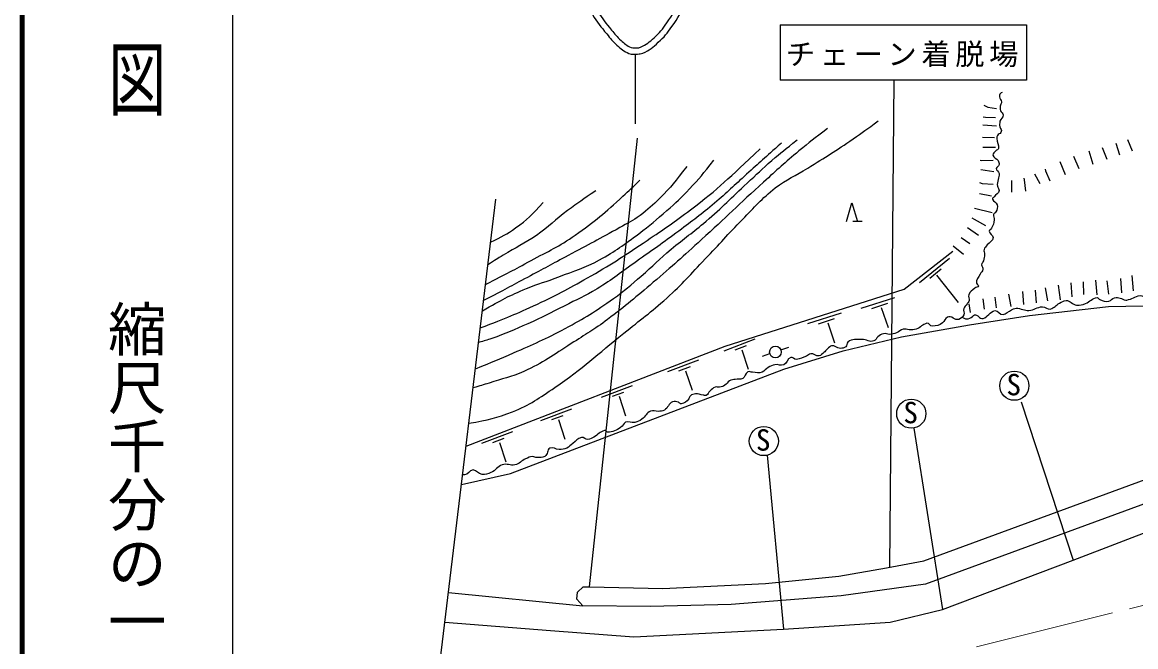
# Model space of a CAD drawing. Units: millimetres at full size, sheet at 1:1000; details may follow other scales. Extents: x 40000 to 680000, y 20000 to 380000.
# Drawn here: x 40000 to 135342, y 261302 to 314763 of the extents above; entities that cross this region are included whole.
import ezdxf
from ezdxf.enums import TextEntityAlignment as Align

# ---------------------------------------------------------------- set-up
doc = ezdxf.new("R2010")
doc.units = ezdxf.units.MM
doc.header["$LTSCALE"] = 1000
doc.linetypes.add('CHAIN', pattern=[18.5, 12, -1.5, 3.5, -1.5])
for name, color, linetype, lineweight in [('M-BGD', 7, 'Continuous', 25), ('M-BMK', 2, 'CHAIN', 13), ('M-BMK-SRVR', 3, 'Continuous', 25), ('M-STR-STRC', 7, 'Continuous', 25), ('M-TTL', 2, 'Continuous', 140), ('M-TTL-BAND', 7, 'Continuous', 25)]:
    doc.layers.add(name, color=color, linetype=linetype, lineweight=lineweight)
doc.styles.add('@ＭＳ ゴシック', font='')
doc.styles.add('ＭＳ ゴシック', font='')
doc.styles.get('@ＭＳ ゴシック').set_extended_font_data('@MS Gothic')
doc.styles.get('ＭＳ ゴシック').set_extended_font_data('MS Gothic')

msp = doc.modelspace()

# ---------------------------------------------------------------- linework, layer by layer
at = {"layer": 'M-BGD'}
for p, q in [((122326, 307663), (122688, 307499)), ((122688, 307499), (123414, 307394)), ((122291, 306669), (122466, 306645)), ((122466, 306645), (123332, 306610)), ((122244, 305990), (123426, 305908)), ((122232, 304925), (123250, 304901)), ((133630, 304401), (133958, 303407)), ((134636, 304717), (135034, 303769)), ((122256, 304082), (123320, 304071)), ((130014, 303290), (130482, 302248)), ((131325, 303758), (131664, 302611)), ((132472, 304050), (132869, 303044)), ((122033, 302971), (122174, 302924)), ((122174, 302924), (123133, 302947)), ((128832, 302845), (129300, 301721)), ((122092, 302163), (123180, 301999)), ((125754, 301429), (125778, 301288)), ((125778, 301288), (125895, 300294)), ((126679, 301792), (127135, 300949)), ((127592, 302190), (127615, 302037)), ((127615, 302037), (127978, 301195)), ((121963, 301040), (122197, 300946)), ((122197, 300946), (123145, 300911)), ((124690, 301230), (124701, 301066)), ((124701, 301066), (124701, 300224)), ((121975, 300104), (123004, 299916)), ((110563, 297705), (111043, 299305)), ((111043, 299305), (111523, 297705)), ((121530, 298851), (123051, 298489)), ((111923, 297705), (111123, 297705)), ((121319, 298009), (121495, 297904)), ((121495, 297904), (122466, 297377)), ((120933, 297190), (121881, 296523)), ((119716, 295622), (120606, 294920)), ((120383, 296324), (121144, 295809)), ((115500, 291921), (119669, 295177)), ((116815, 292487), (119388, 294563)), ((117713, 292843), (118694, 293652)), ((118274, 293105), (120127, 290780)), ((134046, 292836), (134128, 291607)), ((134994, 293070), (135134, 291783)), ((100176, 287023), (115500, 291921)), ((126743, 291830), (126802, 290730)), ((127586, 292040), (127773, 290905)), ((128709, 292263), (128885, 290999)), ((129786, 292462), (129856, 291256)), ((130828, 292532), (130874, 291455)), ((131904, 292684), (131998, 291432)), ((132875, 292625), (133004, 291490)), ((111840, 290282), (114716, 291199)), ((122238, 291089), (122363, 290191)), ((123271, 291237), (123395, 290316)), ((124456, 291481), (124654, 290420)), ((125632, 291701), (125737, 290613)), ((107267, 288965), (110143, 289882)), ((112738, 290262), (114114, 290721)), ((113541, 290358), (114133, 288638)), ((121045, 290667), (121154, 289918)), ((126243, 289646), (133018, 290430)), ((133018, 290430), (147045, 290684)), ((108166, 288946), (109541, 289405)), ((108968, 289041), (109561, 287322)), ((121094, 288874), (126243, 289646)), ((115271, 287831), (121094, 288874)), ((78000, 278481), (100176, 287023)), ((100090, 286647), (102756, 287660)), ((101046, 286724), (102020, 287087)), ((110277, 286643), (115271, 287831)), ((101609, 286724), (102163, 285061)), ((103369, 286180), (104010, 286399)), ((104955, 286722), (105628, 286952)), ((105213, 285075), (110277, 286643)), ((81805, 276123), (105213, 285075)), ((95274, 284857), (97939, 285870)), ((96229, 284934), (97204, 285297)), ((96793, 284934), (97347, 283271)), ((89588, 282667), (92254, 283680)), ((90543, 282743), (91518, 283107)), ((91107, 282743), (91661, 281081)), ((125519, 282275), (129979, 268700)), ((84394, 280666), (87060, 281679)), ((85349, 280743), (86324, 281106)), ((85913, 280743), (86467, 279080)), ((79341, 278720), (82007, 279733)), ((116347, 280026), (118789, 264487)), ((80297, 278796), (81271, 279159)), ((80860, 278796), (81415, 277134)), ((103788, 277695), (105177, 262802)), ((77604, 275191), (81805, 276123)), ((117198, 268648), (136136, 275619)), ((137683, 274127), (117330, 266649)), ((129979, 268700), (139721, 272452)), ((109931, 267345), (113999, 268055)), ((113999, 268055), (117198, 268648)), ((118789, 264487), (129979, 268700)), ((103651, 266713), (109931, 267345)), ((87538, 265978), (88030, 266434)), ((88030, 266434), (88568, 266434)), ((88568, 266434), (94844, 266278)), ((94844, 266278), (103651, 266713)), ((117330, 266649), (110120, 265649)), ((76489, 265931), (88006, 264807)), ((87480, 265369), (87538, 265978)), ((88006, 264807), (87480, 265369)), ((110120, 265649), (100694, 264929)), ((93796, 264760), (88006, 264807)), ((100694, 264929), (93796, 264760)), ((114313, 263408), (118789, 264487)), ((76185, 263405), (85219, 262697)), ((105177, 262802), (114313, 263408)), ((85219, 262697), (92380, 262144)), ((92380, 262144), (105177, 262802))]:
    msp.add_line(p, q, dxfattribs=at)
for centre, radius in [((104493, 286531), 500), ((124948, 283649), 1250), ((116123, 281255), 1250), ((103496, 278910), 1250)]:
    msp.add_circle(centre, radius, dxfattribs=at)
for points, knots in [([(123904, 308754), (123837, 308732), (123800, 308711), (123752, 308661), (123670, 308576), (123676, 308486), (123682, 308368), (123690, 308194), (123844, 308132), (123857, 307959), (123869, 307800), (123745, 307731), (123728, 307572), (123713, 307421), (123729, 307331), (123775, 307186), (123824, 307034), (123974, 306995), (123986, 306835), (124004, 306597), (123775, 306517), (123717, 306285), (123672, 306108), (123670, 305999), (123693, 305817), (123711, 305683), (123815, 305635), (123834, 305501), (123844, 305427), (123832, 305381), (123799, 305314), (123732, 305180), (123555, 305217), (123494, 305080), (123449, 304977), (123431, 304911), (123436, 304799), (123451, 304469), (123640, 304294), (123588, 303968), (123568, 303844), (123434, 303843), (123354, 303746), (123249, 303619), (123099, 303558), (123120, 303395), (123151, 303144), (123422, 303131), (123553, 302915), (123624, 302797), (123664, 302712), (123646, 302576), (123626, 302413), (123418, 302399), (123401, 302236), (123381, 302053), (123605, 302008), (123635, 301827), (123668, 301621), (123579, 301506), (123553, 301300), (123525, 301081), (123456, 300956), (123494, 300738), (123522, 300579), (123645, 300514), (123646, 300352), (123649, 300086), (123368, 300042), (123213, 299826), (123156, 299745), (123053, 299712), (123073, 299615), (123123, 299377), (123421, 299382), (123483, 299147), (123545, 298908), (123467, 298751), (123366, 298527), (123318, 298420), (123199, 298416), (123167, 298304), (123117, 298132), (123238, 298027), (123225, 297848), (123205, 297552), (123132, 297389), (123003, 297122), (122947, 297006), (122780, 297006), (122780, 296877), (122781, 296626), (123146, 296589), (123132, 296338), (123114, 296020), (122818, 295952), (122628, 295695), (122519, 295547), (122408, 295486), (122359, 295309), (122317, 295153), (122408, 295060), (122406, 294899), (122404, 294676), (122365, 294551), (122301, 294337), (122260, 294202), (122157, 294150), (122149, 294010), (122139, 293849), (122287, 293769), (122254, 293612), (122216, 293431), (122097, 293370), (122020, 293202), (121883, 292904), (121639, 292737), (121716, 292418), (121740, 292316), (121882, 292287), (121868, 292196), (121848, 292069), (121663, 292091), (121552, 291997), (121324, 291805), (121128, 291718), (121037, 291435), (120976, 291248), (121120, 291123), (121072, 290932), (121040, 290806), (120968, 290759), (120896, 290651), (120792, 290492), (120680, 290432), (120616, 290253), (120544, 290055), (120713, 289901), (120616, 289715), (120513, 289520), (120413, 289402), (120206, 289329), (119833, 289197), (119562, 289699), (119211, 289516), (118993, 289402), (118995, 289189), (118802, 289036), (118515, 288809), (118278, 288754), (117912, 288744), (117714, 288738), (117664, 289020), (117468, 288989), (117061, 288927), (116934, 288614), (116543, 288486), (116321, 288413), (116180, 288436), (115946, 288439), (115744, 288442), (115628, 288532), (115432, 288486), (115186, 288429), (115106, 288258), (114870, 288170), (114638, 288084), (114497, 288053), (114250, 288041), (114056, 288032), (113946, 288144), (113758, 288100), (113545, 288050), (113436, 287969), (113267, 287831), (113119, 287710), (113107, 287542), (112927, 287480), (112544, 287346), (112303, 287622), (111897, 287608), (111419, 287592), (111059, 287693), (110692, 287386), (110557, 287273), (110634, 287096), (110505, 286977), (110369, 286851), (110233, 286861), (110049, 286848), (109741, 286826), (109585, 287142), (109288, 287058), (109223, 287040), (109187, 287020), (109136, 286977), (108846, 286733), (108726, 286550), (108434, 286310), (108363, 286251), (108312, 286227), (108223, 286204), (107949, 286133), (107792, 286458), (107521, 286380), (107364, 286334), (107301, 286249), (107152, 286181), (106829, 286032), (106640, 285935), (106286, 285900), (106085, 285880), (105985, 286134), (105795, 286064), (105482, 285948), (105511, 285584), (105210, 285444), (104940, 285318), (104741, 285500), (104449, 285444), (104211, 285398), (104086, 285329), (103876, 285210), (103651, 285082), (103588, 284907), (103349, 284812), (103052, 284693), (102850, 284792), (102530, 284800), (102374, 284804), (102267, 284913), (102132, 284835), (101886, 284694), (101930, 284409), (101687, 284262), (101475, 284133), (101300, 284236), (101055, 284191), (100860, 284155), (100735, 284163), (100564, 284063), (100380, 283954), (100348, 283800), (100166, 283688), (100003, 283588), (99898, 283545), (99710, 283513), (99565, 283488), (99474, 283584), (99335, 283536), (99129, 283464), (99051, 283345), (98890, 283197), (98743, 283061), (98732, 282897), (98551, 282811), (98460, 282767), (98394, 282832), (98294, 282846), (98042, 282881), (97903, 282967), (97650, 282939), (97468, 282919), (97338, 282915), (97205, 282787), (97124, 282709), (97143, 282621), (97077, 282530), (96895, 282279), (96722, 282156), (96421, 282085), (96315, 282060), (96292, 282205), (96187, 282237), (95999, 282295), (95867, 282332), (95684, 282261), (95323, 282120), (95310, 281765), (94982, 281558), (94804, 281447), (94664, 281471), (94455, 281453), (94196, 281431), (94030, 281575), (93788, 281477), (93423, 281328), (93384, 281003), (93063, 280774), (92848, 280621), (92699, 280568), (92443, 280505), (92145, 280433), (91929, 280661), (91659, 280517), (91447, 280404), (91426, 280219), (91237, 280072), (90868, 279786), (90579, 279705), (90114, 279663), (90001, 279652), (89978, 279841), (89868, 279815), (89457, 279715), (89316, 279453), (88944, 279253), (88756, 279152), (88653, 279057), (88440, 279042), (88211, 279027), (88105, 279259), (87879, 279218), (87539, 279157), (87432, 278918), (87153, 278715), (86940, 278559), (86857, 278411), (86615, 278305), (86381, 278203), (86227, 278195), (85971, 278188), (85658, 278180), (85459, 278428), (85176, 278294), (84886, 278157), (85033, 277749), (84754, 277591), (84517, 277457), (84336, 277491), (84064, 277498), (83914, 277502), (83839, 277587), (83689, 277580), (83450, 277568), (83325, 277486), (83104, 277392), (82721, 277231), (82587, 276951), (82180, 276866), (81768, 276780), (81501, 277014), (81103, 276878), (80668, 276728), (80553, 276395), (80132, 276211), (79854, 276089), (79673, 276032), (79371, 276058), (79037, 276087), (78933, 276405), (78599, 276433), (78272, 276460), (78200, 275984), (77873, 276012), (77807, 276017), (77769, 276017), (77706, 276043)], [0, 0, 0, 0, 1, 1, 1, 2, 2, 2, 3, 3, 3, 4, 4, 4, 5, 5, 5, 6, 6, 6, 7, 7, 7, 8, 8, 8, 9, 9, 9, 10, 10, 10, 11, 11, 11, 12, 12, 12, 13, 13, 13, 14, 14, 14, 15, 15, 15, 16, 16, 16, 17, 17, 17, 18, 18, 18, 19, 19, 19, 20, 20, 20, 21, 21, 21, 22, 22, 22, 23, 23, 23, 24, 24, 24, 25, 25, 25, 26, 26, 26, 27, 27, 27, 28, 28, 28, 29, 29, 29, 30, 30, 30, 31, 31, 31, 32, 32, 32, 33, 33, 33, 34, 34, 34, 35, 35, 35, 36, 36, 36, 37, 37, 37, 38, 38, 38, 39, 39, 39, 40, 40, 40, 41, 41, 41, 42, 42, 42, 43, 43, 43, 44, 44, 44, 45, 45, 45, 46, 46, 46, 47, 47, 47, 48, 48, 48, 49, 49, 49, 50, 50, 50, 51, 51, 51, 52, 52, 52, 53, 53, 53, 54, 54, 54, 55, 55, 55, 56, 56, 56, 57, 57, 57, 58, 58, 58, 59, 59, 59, 60, 60, 60, 61, 61, 61, 62, 62, 62, 63, 63, 63, 64, 64, 64, 65, 65, 65, 66, 66, 66, 67, 67, 67, 68, 68, 68, 69, 69, 69, 70, 70, 70, 71, 71, 71, 72, 72, 72, 73, 73, 73, 74, 74, 74, 75, 75, 75, 76, 76, 76, 77, 77, 77, 78, 78, 78, 79, 79, 79, 80, 80, 80, 81, 81, 81, 82, 82, 82, 83, 83, 83, 84, 84, 84, 85, 85, 85, 86, 86, 86, 87, 87, 87, 88, 88, 88, 89, 89, 89, 90, 90, 90, 91, 91, 91, 92, 92, 92, 93, 93, 93, 94, 94, 94, 95, 95, 95, 96, 96, 96, 97, 97, 97, 98, 98, 98, 99, 99, 99, 100, 100, 100, 101, 101, 101, 102, 102, 102, 103, 103, 103, 104, 104, 104, 105, 105, 105, 106, 106, 106, 107, 107, 107, 108, 108, 108, 109, 109, 109, 110, 110, 110, 111, 111, 111, 112, 112, 112, 113, 113, 113, 114, 114, 114, 115, 115, 115, 116, 116, 116, 117, 117, 117, 118, 118, 118, 119, 119, 119, 119]), ([(78234, 280428), (79954, 280736), (80574, 280860), (81978, 281424), (83494, 282032), (84259, 282580), (85606, 283504), (88025, 285163), (89221, 286310), (91507, 288147), (92952, 289308), (93804, 289908), (95183, 291146), (96551, 292374), (97208, 293177), (98483, 294500), (99741, 295804), (100388, 296590), (101665, 297875), (102741, 298958), (103278, 299645), (104481, 300584), (105483, 301366), (106180, 301606), (107255, 302282), (108782, 303244), (109663, 303746), (111146, 304776), (111996, 305367), (112278, 305564), (113296, 306324)], [0, 0, 0, 0, 1, 1, 1, 2, 2, 2, 3, 3, 3, 4, 4, 4, 5, 5, 5, 6, 6, 6, 7, 7, 7, 8, 8, 8, 9, 9, 9, 10, 10, 10, 10]), ([(108953, 305679), (107762, 304772), (107443, 304520), (106502, 303744), (105286, 302741), (104641, 302135), (103471, 301079), (101372, 299183), (100254, 298058), (98161, 296155), (96567, 294707), (95680, 293888), (94033, 292501), (92527, 291232), (91705, 290489), (90121, 289319), (88946, 288452), (88238, 288035), (87003, 287255), (85447, 286272), (84625, 285610), (82940, 284869), (81822, 284377), (81138, 284247), (79973, 283880), (79437, 283711), (79265, 283656), (78598, 283455)], [0, 0, 0, 0, 1, 1, 1, 2, 2, 2, 3, 3, 3, 4, 4, 4, 5, 5, 5, 6, 6, 6, 7, 7, 7, 8, 8, 8, 9, 9, 9, 9]), ([(78797, 285105), (80374, 285732), (80794, 285908), (82059, 286460), (83811, 287224), (84805, 287636), (86487, 288545), (88156, 289447), (89071, 290001), (90615, 291103), (91591, 291801), (92091, 292257), (93001, 293038), (94021, 293913), (94532, 294473), (95560, 295339), (96702, 296301), (97420, 296746), (98548, 297725), (99966, 298955), (100694, 299719), (102074, 300993), (102895, 301750), (103334, 302198), (104180, 302927), (105008, 303641), (105297, 303868), (106352, 304690)], [0, 0, 0, 0, 1, 1, 1, 2, 2, 2, 3, 3, 3, 4, 4, 4, 5, 5, 5, 6, 6, 6, 7, 7, 7, 8, 8, 8, 9, 9, 9, 9]), ([(104997, 304411), (103541, 303118), (103172, 302791), (102009, 301745), (100939, 300783), (100381, 300197), (99279, 299273), (98116, 298297), (97427, 297796), (96212, 296886), (94821, 295846), (94019, 295294), (92600, 294292), (91286, 293364), (90594, 292775), (89218, 291942), (88154, 291297), (87505, 291029), (86395, 290467), (85195, 289859), (84532, 289497), (83300, 288957), (82100, 288432), (81437, 288107), (80194, 287696), (79756, 287551), (79606, 287497), (79067, 287345)], [0, 0, 0, 0, 1, 1, 1, 2, 2, 2, 3, 3, 3, 4, 4, 4, 5, 5, 5, 6, 6, 6, 7, 7, 7, 8, 8, 8, 9, 9, 9, 9]), ([(79217, 288595), (81563, 289499), (82233, 289757), (84106, 290639), (85947, 291506), (86961, 292038), (88721, 293061), (90633, 294172), (91675, 294847), (93508, 296085), (94979, 297078), (95803, 297638), (97220, 298708), (99694, 300576), (100457, 301373), (103196, 303932)], [0, 0, 0, 0, 1, 1, 1, 2, 2, 2, 3, 3, 3, 4, 4, 4, 5, 5, 5, 5]), ([(79394, 290063), (81129, 291026), (81640, 291340), (83167, 291968), (84232, 292406), (84868, 292549), (85940, 292968), (87313, 293504), (88124, 293723), (89423, 294419), (90816, 295166), (91517, 295726), (92787, 296665), (93766, 297389), (94284, 297837), (95195, 298643), (95978, 299336), (96408, 299736), (97130, 300492), (98003, 301405), (98273, 301765), (99215, 302964)], [0, 0, 0, 0, 1, 1, 1, 2, 2, 2, 3, 3, 3, 4, 4, 4, 5, 5, 5, 6, 6, 6, 7, 7, 7, 7]), ([(96894, 302427), (95887, 301106), (95595, 300666), (94593, 299697), (93960, 299084), (93605, 298735), (92895, 298213), (92258, 297745), (91841, 297573), (91154, 297181), (89453, 296213), (88469, 295725), (86746, 294795), (85388, 294062), (84626, 293651), (83264, 292925), (81796, 292143), (81333, 291900), (79499, 290937)], [0, 0, 0, 0, 1, 1, 1, 2, 2, 2, 3, 3, 3, 4, 4, 4, 5, 5, 5, 6, 6, 6, 6]), ([(79666, 292321), (81556, 293283), (82057, 293538), (83565, 294365), (85058, 295185), (85962, 295545), (87348, 296536), (89023, 297734), (89920, 298472), (91433, 299869), (92005, 300396), (92205, 300573), (92873, 301245)], [0, 0, 0, 0, 1, 1, 1, 2, 2, 2, 3, 3, 3, 4, 4, 4, 4]), ([(89111, 300342), (87942, 299556), (87624, 299336), (86700, 298650), (85625, 297853), (85128, 297266), (84020, 296515), (82952, 295791), (82281, 295499), (81182, 294824), (80668, 294508), (80503, 294407), (79869, 294008)], [0, 0, 0, 0, 1, 1, 1, 2, 2, 2, 3, 3, 3, 4, 4, 4, 4]), ([(80102, 295948), (81116, 296427), (81455, 296613), (82246, 297160), (83278, 297873), (83609, 298267), (84611, 299331)], [0, 0, 0, 0, 1, 1, 1, 2, 2, 2, 2]), ([(120485, 289533), (120616, 289436), (120705, 289383), (120867, 289370), (121074, 289352), (121185, 289458), (121359, 289572), (121427, 289618), (121444, 289680), (121522, 289705), (121821, 289799), (121960, 289325), (122264, 289401), (122491, 289458), (122561, 289614), (122755, 289744), (122957, 289879), (123038, 290045), (123278, 290079), (123583, 290123), (123682, 289696), (123988, 289736), (124140, 289756), (124201, 289846), (124339, 289916), (124633, 290064), (124771, 290232), (125095, 290290), (125325, 290331), (125451, 290215), (125681, 290173), (125881, 290137), (125993, 290067), (126195, 290087), (126662, 290133), (126883, 290380), (127350, 290415), (127623, 290435), (127756, 290143), (128021, 290212), (128380, 290305), (128498, 290543), (128825, 290719), (129027, 290828), (129142, 290921), (129371, 290938), (129757, 290965), (129896, 290564), (130283, 290548), (130583, 290535), (130761, 290570), (131040, 290680), (131448, 290841), (131602, 291150), (132039, 291195), (132152, 291207), (132166, 291060), (132273, 291023), (132557, 290925), (132743, 290789), (133030, 290880), (133244, 290949), (133310, 291106), (133524, 291177), (133889, 291299), (134110, 291039), (134491, 290984), (134523, 290980), (134542, 290967), (134574, 290974), (135034, 291074), (135249, 291289), (135713, 291364), (135949, 291402), (136052, 291162), (136291, 291166), (136724, 291174), (136945, 291391), (137379, 291390), (137647, 291390), (137782, 291276), (138046, 291226), (138250, 291187), (138373, 291100), (138573, 291156), (138858, 291236), (138989, 291356), (139251, 291495), (139302, 291522), (139325, 291550), (139380, 291566), (139668, 291647), (139817, 291398), (140105, 291320), (140251, 291280), (140329, 291219), (140480, 291226), (140870, 291246), (141072, 291424), (141463, 291413), (141639, 291409), (141698, 291248), (141873, 291226), (142107, 291198), (142234, 291298), (142469, 291320), (142861, 291356), (143084, 291390), (143476, 291355), (143840, 291322), (144011, 291087), (144377, 291098), (144828, 291111), (145019, 291417), (145465, 291484), (145951, 291556), (146232, 291454), (146717, 291378), (146983, 291337), (147115, 291201), (147384, 291203), (147891, 291206), (148165, 291363), (148672, 291355), (148816, 291353), (148879, 291255), (149023, 291238), (149431, 291191), (149681, 291086), (150076, 291203), (150266, 291259), (150350, 291357), (150544, 291402), (151220, 291557), (151588, 291097), (152276, 291004), (152462, 290979), (152574, 290907), (152756, 290957), (153105, 291054), (153204, 291364), (153563, 291413), (153979, 291470), (154190, 291213), (154605, 291144), (154804, 291111), (154917, 291074), (155119, 291086), (155717, 291121), (156042, 291264), (156641, 291273), (156769, 291275), (156828, 291181), (156957, 291179), (157403, 291174), (157645, 291331), (158092, 291320), (158455, 291311), (158648, 291214), (159005, 291144), (159165, 291113), (159251, 291064), (159414, 291062), (159836, 291059), (160057, 291225), (160479, 291250), (161298, 291298), (161754, 291110), (162574, 291109), (162784, 291109), (162906, 291088), (163112, 291133), (163339, 291182), (163442, 291313), (163674, 291332), (164011, 291359), (164181, 291177), (164516, 291133), (164730, 291104), (164855, 291058), (165066, 291098), (165346, 291150), (165475, 291292), (165757, 291332), (165925, 291355), (166020, 291306), (166190, 291296), (166354, 291288), (166409, 291287), (166611, 291285)], [0, 0, 0, 0, 1, 1, 1, 2, 2, 2, 3, 3, 3, 4, 4, 4, 5, 5, 5, 6, 6, 6, 7, 7, 7, 8, 8, 8, 9, 9, 9, 10, 10, 10, 11, 11, 11, 12, 12, 12, 13, 13, 13, 14, 14, 14, 15, 15, 15, 16, 16, 16, 17, 17, 17, 18, 18, 18, 19, 19, 19, 20, 20, 20, 21, 21, 21, 22, 22, 22, 23, 23, 23, 24, 24, 24, 25, 25, 25, 26, 26, 26, 27, 27, 27, 28, 28, 28, 29, 29, 29, 30, 30, 30, 31, 31, 31, 32, 32, 32, 33, 33, 33, 34, 34, 34, 35, 35, 35, 36, 36, 36, 37, 37, 37, 38, 38, 38, 39, 39, 39, 40, 40, 40, 41, 41, 41, 42, 42, 42, 43, 43, 43, 44, 44, 44, 45, 45, 45, 46, 46, 46, 47, 47, 47, 48, 48, 48, 49, 49, 49, 50, 50, 50, 51, 51, 51, 52, 52, 52, 53, 53, 53, 54, 54, 54, 55, 55, 55, 56, 56, 56, 57, 57, 57, 58, 58, 58, 59, 59, 59, 60, 60, 60, 61, 61, 61, 62, 62, 62, 63, 63, 63, 63])]:
    msp.add_open_spline(points, degree=3, knots=knots, dxfattribs=at)
at = {"layer": 'M-BMK'}
msp.add_line((121720, 261302), (174054, 274299), dxfattribs=at)
at = {"layer": 'M-BMK-SRVR'}
msp.add_line((75782, 260060), (80545, 299622), dxfattribs=at)
at = {"layer": 'M-STR-STRC'}
for p, q in [((104899, 314557), (125990, 314557)), ((104899, 314557), (104899, 309817)), ((125990, 314557), (125990, 309817)), ((92512, 306059), (92512, 312034)), ((125990, 309817), (104899, 309817)), ((114622, 309817), (114266, 268105)), ((88568, 266434), (92689, 304828))]:
    msp.add_line(p, q, dxfattribs=at)
for points in [[(91210, 321378), (92165, 321481), (92710, 321452), (93669, 321404), (94136, 321381), (94403, 321375), (94859, 321272), (95350, 321161), (95642, 321104), (96076, 320849), (96422, 320644), (96608, 320488), (96842, 320161), (97118, 319778), (97234, 319515), (97318, 319051), (97402, 318593), (97349, 318319), (97265, 317861), (97164, 317305), (97045, 317003), (96816, 316486), (96436, 315627), (96168, 315164), (95626, 314397), (95225, 313829), (94979, 313515), (94463, 313049), (93995, 312626), (93723, 312364), (93141, 312123), (92976, 312055), (92869, 312053), (92691, 312044), (92402, 312029), (92224, 312000), (91951, 312097), (91489, 312259), (91289, 312489), (90920, 312811), (90539, 313142), (90367, 313372), (90047, 313763), (89536, 314386), (89244, 314737), (88831, 315428), (88402, 316146), (88156, 316561), (87905, 317359), (87770, 317788), (87738, 318046), (87720, 318496), (87705, 318879), (87674, 319112), (87799, 319474), (87946, 319896), (88115, 320113), (88434, 320426), (88723, 320708), (88932, 320829), (89307, 320981), (90010, 321267), (90455, 321296), (91210, 321378)], [(91318, 320861), (92221, 320957), (92736, 320923), (93643, 320876), (94074, 320853), (94321, 320849), (94742, 320753), (95169, 320657), (95424, 320607), (95802, 320385), (96073, 320225), (96219, 320102), (96403, 319846), (96624, 319538), (96717, 319327), (96785, 318954), (96855, 318570), (96811, 318340), (96741, 317956), (96649, 317449), (96539, 317173), (96331, 316701), (95967, 315880), (95711, 315437), (95193, 314703), (94818, 314172), (94588, 313879), (94106, 313444), (93691, 313069), (93450, 312837), (92934, 312623), (92835, 312582), (92771, 312581), (92664, 312575), (92456, 312565), (92329, 312544), (92133, 312613), (91746, 312750), (91578, 312942), (91269, 313211), (90915, 313520), (90754, 313734), (90456, 314098), (89965, 314697), (89684, 315035), (89286, 315701), (88882, 316376), (88650, 316767), (88414, 317518), (88296, 317895), (88268, 318122), (88252, 318517), (88240, 318822), (88215, 319007), (88315, 319295), (88430, 319625), (88562, 319795), (88812, 320040), (89042, 320266), (89210, 320362), (89509, 320484), (90178, 320755), (90600, 320784), (91318, 320861)]]:
    msp.add_open_spline(points, degree=3, knots=[0, 0, 0, 0, 1, 1, 1, 2, 2, 2, 3, 3, 3, 4, 4, 4, 5, 5, 5, 6, 6, 6, 7, 7, 7, 8, 8, 8, 9, 9, 9, 10, 10, 10, 11, 11, 11, 12, 12, 12, 13, 13, 13, 14, 14, 14, 15, 15, 15, 16, 16, 16, 17, 17, 17, 18, 18, 18, 19, 19, 19, 20, 20, 20, 21, 21, 21, 21], dxfattribs=at)
at = {"layer": 'M-TTL'}
msp.add_line((40000, 380000), (40000, 20000), dxfattribs=at)
at = {"layer": 'M-TTL-BAND'}
msp.add_line((58000, 370000), (58000, 20000), dxfattribs=at)

# ---------------------------------------------------------------- texts
at = {"layer": 'M-BGD', "style": 'ＭＳ ゴシック'}
for p in [(124269, 282275), (115444, 279882), (102818, 277537)]:
    msp.add_text('S', height=1833, dxfattribs=at).set_placement(p, align=Align.BOTTOM_LEFT)
at = {"layer": 'M-STR-STRC', "insert": (105387, 310910), "char_height": 1833, "attachment_point": 7, "style": 'ＭＳ ゴシック'}
msp.add_mtext('\\T1.16;チェーン着脱場', dxfattribs=at)
at = {"layer": 'M-TTL-BAND', "style": '@ＭＳ ゴシック', "width": 1.4}
msp.add_text('平  面  図', height=3666, rotation=270, dxfattribs=at).set_placement((49777, 306475), align=Align.MIDDLE_RIGHT)
at = {"layer": 'M-TTL-BAND', "style": '@ＭＳ ゴシック'}
msp.add_text('縮尺千分の一', height=3666, rotation=270, dxfattribs=at).set_placement((49777, 261030), align=Align.MIDDLE_RIGHT)

doc.saveas('drawing.dxf')
